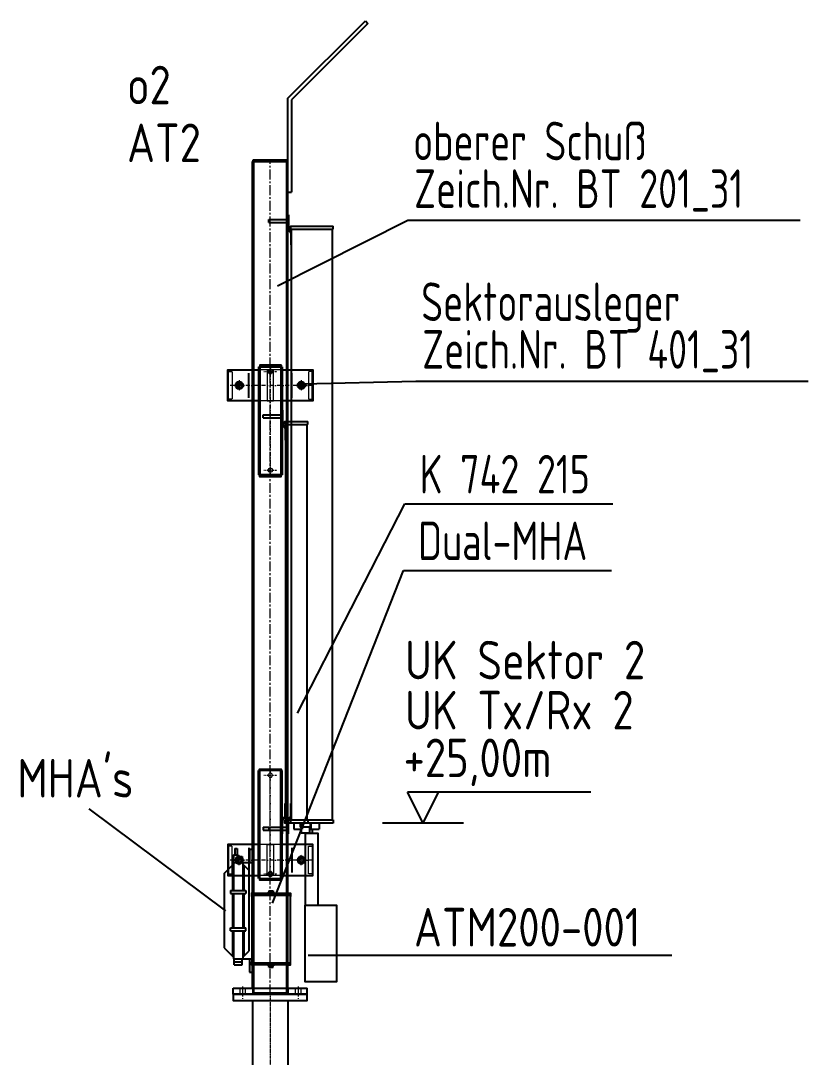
# Model space of a CAD drawing. Header units: millimetres. Extents: x -139278 to 641613, y -260926 to 217780.
# Drawn here: x 229626 to 232179, y 29553 to 32913 of the extents above; entities that cross this region are included whole.
import ezdxf
from ezdxf.enums import TextEntityAlignment as Align

# ---------------------------------------------------------------- set-up
doc = ezdxf.new("R2010")
doc.units = ezdxf.units.MM
for name, pattern in [('GESTRICHELT', [0.75, 0.5, -0.25]), ('MITTE', [50.8, 31.75, -6.35, 6.35, -6.35]), ('STRICHLINIE', [0.75, 0.5, -0.25]), ('STRICHPUNKT', [25.4, 12.7, -6.35, 0, -6.35])]:
    doc.linetypes.add(name, pattern=pattern)
for name, color, linetype, lineweight in [('10_30_Antennentraeger', 6, 'Continuous', 25), ('10_30_Antennentraeger_VDK', 16, 'GESTRICHELT', 18), ('10_30_AntennentraegerAchse', 61, 'MITTE', 18), ('10_30_Bemassung_1', 7, 'Continuous', 25), ('10_30_Sektorantenne_MHA', 21, 'Continuous', 25), ('10_yy_Stahl', 6, 'Continuous', 25), ('10_yy_Stahl_Achse', 8, 'STRICHPUNKT', 9), ('10_yy_Stahl_VDK', 8, 'STRICHLINIE', 9), ('20_30_AntennentraegerAchse', 7, 'MITTE', 18), ('20_30_Sektorantenne_MHA', 7, 'Continuous', 25)]:
    doc.layers.add(name, color=color, linetype=linetype, lineweight=lineweight)
doc.styles.add('ISOCP', font='ISOCP', dxfattribs={"width": 0.9})
doc.styles.add('SIMPLEX', font='SIMPLEX.SHX')

# ---------------------------------------------------------------- blocks, each defined once
blk = doc.blocks.new('M12 HV oben')
at = {"color": 8, "linetype": 'STRICHPUNKT', "lineweight": 5, "ltscale": 0.1}
for p, q in [((-17, 0), (17, 0)), ((0, -17), (0, 17))]:
    blk.add_line(p, q, dxfattribs=at)
at = {"color": 0, "linetype": 'ByBlock', "lineweight": -2}
for p, q in [((-12, 0), (-6, 10.4)), ((-6, -10.4), (-12, 0)), ((-6, 10.4), (6, 10.4)), ((6, 10.4), (12, 0)), ((12, 0), (6, -10.4)), ((6, -10.4), (-6, -10.4))]:
    blk.add_line(p, q, dxfattribs=at)
for radius in [12, 10.4]:
    blk.add_circle((0, 0), radius, dxfattribs=at)
at = {"color": 8, "linetype": 'STRICHLINIE', "lineweight": 5, "ltscale": 0.1}
blk.add_circle((0, 0), 6, dxfattribs=at)
at = {"color": 0, "linetype": 'ByBlock', "lineweight": -2, "style": 'SIMPLEX'}
blk.add_text('10.9', height=1.5, rotation=29.8645, dxfattribs=at).set_placement((2.8, -8.9))
blk = doc.blocks.new('Loch Ø 14')
at = {"color": 8, "linetype": 'STRICHPUNKT', "lineweight": 5, "ltscale": 0.2}
for p, q in [((20.9, 0), (-20.9, 0)), ((0, -20.9), (0, 20.9))]:
    blk.add_line(p, q, dxfattribs=at)
at = {"color": 0, "linetype": 'ByBlock', "lineweight": -2}
blk.add_circle((0, 0), 7, dxfattribs=at)
blk = doc.blocks.new('Sektor-AL 114.3 vorn_08')
for p, q in [((22561.3, 11535.6), (22558.3, 11535.6)), ((22558.3, 11185.6), (22558.3, 11535.6)), ((22631.3, 11535.6), (22634.4, 11535.6)), ((22634.4, 11185.6), (22634.4, 11535.6)), ((22526.7, 11285.6), (22526.7, 11205.6)), ((22665.9, 11285.6), (22665.9, 11205.6)), ((22633.5, 11185.6), (22558.3, 11185.6))]:
    blk.add_line(p, q)
for points in [[(22561.3, 11535.6), (22631.3, 11535.6), (22631.3, 11540.6), (22561.3, 11540.6)], [(22560.4, 11180.6), (22630.4, 11180.6), (22630.4, 11185.6), (22560.4, 11185.6)]]:
    blk.add_lwpolyline(points, close=True)
for points in [[(22558.3, 11195.6), (22458.8, 11195.6), (22458.8, 11295.6), (22558.3, 11295.6)], [(22634.4, 11295.6), (22733.8, 11295.6), (22733.8, 11195.6), (22634.4, 11195.6)]]:
    blk.add_lwpolyline(points)
at = {"color": 8, "linetype": 'STRICHLINIE', "lineweight": 5}
blk.add_lwpolyline([(22586.3, 11195.6), (22606.3, 11195.6), (22606.3, 11295.6), (22586.3, 11295.6)], close=True, dxfattribs=at)
at = {"layer": '10_yy_Stahl_Achse'}
for p, q in [((22596.3, 11180.6), (22596.3, 11540.6)), ((22458.8, 11245.6), (22733.8, 11245.6))]:
    blk.add_line(p, q, dxfattribs=at)
at = {"layer": '10_yy_Stahl_VDK'}
for p, q in [((22563.3, 11185.6), (22563.3, 11535.6)), ((22629.4, 11185.6), (22629.4, 11535.6)), ((22558.3, 11295.6), (22634.4, 11295.6)), ((22557.8, 11195.6), (22633.9, 11195.6))]:
    blk.add_line(p, q, dxfattribs=at)
for points in [[(22460.8, 11200.6), (22472.8, 11200.6), (22472.8, 11290.6), (22460.8, 11290.6)], [(22731.8, 11200.6), (22719.8, 11200.6), (22719.8, 11290.6), (22731.8, 11290.6)]]:
    blk.add_lwpolyline(points, close=True, dxfattribs=at)
for name, p in [('M12 HV oben', (22495.8, 11245.6)), ('M12 HV oben', (22696.8, 11245.6)), ('Loch Ø 14', (22596.3, 11200.6))]:
    blk.add_blockref(name, p)
blk.add_blockref('Loch Ø 14', (22596.3, 11520.6), dxfattribs=at)

msp = doc.modelspace()

# ---------------------------------------------------------------- linework, layer by layer
for p, q in [((231473.75, 30412.264), (230880.073, 30412.264)), ((230980.073, 30412.264), (230880.073, 30412.264)), ((230930.073, 30312.264), (230880.073, 30412.264)), ((230930.073, 30312.264), (230980.073, 30412.264)), ((230290.36, 30028.303), (229847.978, 30358.885)), ((231061.773, 30312.264), (230798.273, 30312.264)), ((230571.62, 30278.197), (230571.62, 30292.264)), ((230316.023, 30209.303), (230331.023, 30209.303)), ((230316.023, 30209.303), (230316.023, 30184.303)), ((230319.523, 30230.303), (230319.523, 30209.303)), ((230319.523, 30230.303), (230327.523, 30230.303)), ((230327.523, 30230.303), (230327.523, 30209.303)), ((230331.023, 30209.303), (230331.023, 30184.303)), ((230367.823, 30227.303), (230367.823, 30184.303)), ((230367.823, 30227.303), (230377.823, 30227.303)), ((230377.823, 30227.303), (230377.823, 30184.303)), ((230285.823, 30149.303), (230315.823, 30179.303)), ((230312.823, 30176.303), (230312.823, 30093.803)), ((230315.823, 30184.303), (230315.823, 30093.803)), ((230315.823, 30184.303), (230377.823, 30184.303)), ((230331.023, 30204.303), (230343.323, 30204.303)), ((230331.023, 30194.303), (230343.323, 30194.303)), ((230343.323, 30204.303), (230343.323, 30184.303)), ((230345.823, 30184.303), (230345.823, 30093.803)), ((230345.823, 30179.303), (230365.823, 30159.303)), ((230348.823, 30176.303), (230348.823, 30093.803)), ((230285.823, 30149.303), (230285.823, 29907.303)), ((230365.823, 30159.303), (230365.823, 29897.303)), ((230305.823, 30093.803), (230355.823, 30093.803)), ((230305.823, 30093.803), (230305.823, 30083.803)), ((230305.823, 30083.803), (230355.823, 30083.803)), ((230312.823, 30083.803), (230312.823, 29972.803)), ((230315.823, 30083.803), (230315.823, 29972.803)), ((230345.823, 30083.803), (230345.823, 29972.803)), ((230348.823, 30083.803), (230348.823, 29972.803)), ((230355.823, 30093.803), (230355.823, 30083.803)), ((230305.823, 29972.803), (230355.823, 29972.803)), ((230305.823, 29962.803), (230305.823, 29972.803)), ((230355.823, 29962.803), (230355.823, 29972.803)), ((230305.823, 29962.803), (230355.823, 29962.803)), ((230312.823, 29962.803), (230312.823, 29880.303)), ((230315.823, 29962.803), (230315.823, 29872.303)), ((230345.823, 29962.803), (230345.823, 29872.303)), ((230348.823, 29962.803), (230348.823, 29880.303)), ((230285.823, 29907.303), (230315.823, 29877.303)), ((230315.823, 29872.303), (230377.823, 29872.303)), ((230318.323, 29852.303), (230318.323, 29872.303)), ((230343.323, 29852.303), (230343.323, 29872.303)), ((230345.823, 29877.303), (230365.823, 29897.303)), ((230367.823, 29872.303), (230367.823, 29829.303)), ((230377.823, 29872.303), (230377.823, 29829.303)), ((231737.179, 29883.431), (230557.892, 29883.431)), ((230318.323, 29862.303), (230343.323, 29862.303)), ((230318.323, 29852.303), (230343.323, 29852.303)), ((230367.823, 29829.303), (230377.823, 29829.303)), ((230377.823, 29737.264), (230377.823, 29137.264)), ((230492.123, 29737.264), (230492.123, 27107.264))]:
    msp.add_line(p, q)
at = {"ltscale": 5}
for points in [[(230547.988, 30046.234), (230589.757, 30046.234), (230589.757, 30278.197), (230547.988, 30278.197)], [(230547.988, 30046.234), (230650.09, 30046.234), (230650.09, 29798.033), (230547.988, 29798.033)], [(230554.973, 29757.264), (230314.973, 29757.264), (230314.973, 29737.264), (230554.973, 29737.264)]]:
    msp.add_lwpolyline(points, close=True, dxfattribs=at)
at = {"layer": '10_30_Antennentraeger'}
for p, q in [((230492.123, 32662.234), (230743.125, 32913.236)), ((230751.61, 32904.751), (230504.123, 32657.264)), ((230743.125, 32913.236), (230751.61, 32904.751)), ((230492.123, 32357.264), (230492.123, 32662.234)), ((230504.123, 32657.264), (230504.123, 32357.264)), ((230379.973, 32462.264), (230489.973, 32462.264)), ((230379.973, 32457.264), (230379.973, 32462.264)), ((230489.973, 32457.264), (230489.973, 32462.264)), ((230377.823, 29777.264), (230377.823, 32457.264)), ((230377.823, 32457.264), (230492.123, 32457.264)), ((230492.123, 29777.264), (230492.123, 32457.264)), ((230492.123, 32357.264), (230504.123, 32357.264)), ((230314.973, 29777.264), (230554.973, 29777.264)), ((230314.973, 29757.264), (230314.973, 29777.264)), ((230554.973, 29757.264), (230554.973, 29777.264)), ((230314.973, 29757.264), (230554.973, 29757.264))]:
    msp.add_line(p, q, dxfattribs=at)
at = {"layer": '10_30_Antennentraeger_VDK'}
for p, q in [((230382.823, 29763.264), (230382.823, 32457.264)), ((230487.123, 29763.264), (230487.123, 32457.264)), ((230335.973, 29777.264), (230335.973, 29757.264)), ((230353.973, 29777.264), (230353.973, 29757.264)), ((230376.973, 29777.264), (230376.973, 29757.264)), ((230377.823, 29777.264), (230377.823, 29763.264)), ((230492.123, 29763.264), (230492.123, 29777.264)), ((230492.973, 29777.264), (230492.973, 29757.264)), ((230515.973, 29777.264), (230515.973, 29757.264)), ((230533.973, 29777.264), (230533.973, 29757.264)), ((230377.823, 29763.264), (230492.123, 29763.264))]:
    msp.add_line(p, q, dxfattribs=at)
at = {"layer": '10_30_AntennentraegerAchse'}
for p, q in [((230434.973, 29757.264), (230434.973, 32457.264)), ((230344.973, 29782.264), (230344.973, 29742.264)), ((230524.973, 29782.264), (230524.973, 29742.264))]:
    msp.add_line(p, q, dxfattribs=at)
at = {"layer": '10_30_Bemassung_1'}
msp.add_line((230492.123, 32457.264), (230377.823, 32457.264), dxfattribs=at)
at = {"layer": '10_30_Sektorantenne_MHA'}
for p, q in [((230458.187, 32053.477), (230880.782, 32266.369)), ((230880.782, 32266.369), (232152.766, 32266.369)), ((230540.491, 31736.214), (230907.02, 31745.325)), ((230907.02, 31745.325), (232179.004, 31745.325)), ((230411.473, 31635.746), (230473.023, 31635.746)), ((230411.473, 31625.746), (230411.473, 31635.746)), ((230411.473, 31625.746), (230473.023, 31625.746)), ((230473.023, 31651.264), (230473.023, 31605.585)), ((230473.023, 31651.264), (230475.023, 31651.264)), ((230475.023, 31651.264), (230475.023, 31606.264)), ((230473.023, 31605.585), (230483.023, 31592.569)), ((230475.023, 31606.264), (230485.023, 31593.248)), ((230482.368, 31604.264), (230556.677, 31604.264)), ((230483.023, 31592.569), (230483.023, 31553.264)), ((230485.023, 30322.247), (230485.023, 31604.264)), ((230554.023, 30322.247), (230554.023, 31604.264)), ((230556.677, 31604.264), (230556.677, 31614.264)), ((230483.023, 31553.264), (230485.023, 31553.264)), ((230522.907, 30668.166), (230871.152, 31347.6)), ((230871.152, 31347.6), (231545.642, 31347.6)), ((230442.229, 30052.335), (230866.406, 31131.543)), ((230866.406, 31131.543), (231540.896, 31131.543)), ((230483.023, 30375.247), (230485.023, 30375.247)), ((230483.023, 30335.943), (230483.023, 30375.247)), ((230473.023, 30322.927), (230483.023, 30335.943)), ((230473.023, 30277.247), (230473.023, 30322.927)), ((230475.023, 30322.247), (230485.023, 30335.263)), ((230475.023, 30277.247), (230475.023, 30322.247)), ((230482.368, 30322.247), (230556.677, 30322.247)), ((230510.929, 30312.247), (230510.929, 30292.247)), ((230537.929, 30312.247), (230537.929, 30292.247)), ((230556.677, 30322.247), (230556.677, 30312.247)), ((230411.473, 30298.766), (230411.473, 30288.766)), ((230411.473, 30298.766), (230473.023, 30298.766)), ((230411.473, 30288.766), (230473.023, 30288.766)), ((230473.023, 30277.247), (230475.023, 30277.247)), ((230510.929, 30292.247), (230537.929, 30292.247)), ((230374.026, 30074.701), (230375.026, 30074.701)), ((230375.026, 30078.701), (230500.026, 30078.701)), ((230384.026, 30084.701), (230384.026, 30083.701)), ((230430.276, 30092.508), (230444.776, 30092.508)), ((230430.276, 30092.508), (230430.276, 30089.891)), ((230430.276, 30089.891), (230444.776, 30089.891)), ((230430.276, 30088.317), (230444.776, 30088.317)), ((230430.276, 30088.317), (230430.276, 30085.701)), ((230431.276, 30089.891), (230431.276, 30088.317)), ((230443.776, 30089.891), (230443.776, 30088.317)), ((230444.776, 30092.508), (230444.776, 30089.891)), ((230444.776, 30088.317), (230444.776, 30085.701)), ((230491.026, 30084.701), (230491.026, 30083.701)), ((230501.026, 30074.701), (230500.026, 30074.701)), ((230374.026, 29862.701), (230375.026, 29862.701)), ((230375.026, 29858.701), (230500.026, 29858.701)), ((230384.026, 29852.701), (230384.026, 29853.701)), ((230430.276, 29849.084), (230430.276, 29851.701)), ((230430.276, 29849.084), (230444.776, 29849.084)), ((230430.276, 29844.893), (230430.276, 29847.51)), ((230430.276, 29847.51), (230444.776, 29847.51)), ((230430.276, 29844.893), (230444.776, 29844.893)), ((230431.276, 29847.51), (230431.276, 29849.084)), ((230443.776, 29847.51), (230443.776, 29849.084)), ((230444.776, 29849.084), (230444.776, 29851.701)), ((230444.776, 29844.893), (230444.776, 29847.51)), ((230491.026, 29852.701), (230491.026, 29853.701)), ((230501.026, 29862.701), (230500.026, 29862.701))]:
    msp.add_line(p, q, dxfattribs=at)
for points in [[(230482.368, 31604.264), (230482.368, 31614.264), (230556.677, 31614.264)], [(230556.677, 30312.247), (230482.368, 30312.247), (230482.368, 30322.247)], [(230384.026, 30084.701), (230374.026, 30084.701), (230374.026, 30074.701)], [(230447.526, 30083.701), (230447.526, 30085.701), (230427.526, 30085.701), (230427.526, 30083.701)], [(230491.026, 30084.701), (230501.026, 30084.701), (230501.026, 30074.701)], [(230384.026, 29852.701), (230374.026, 29852.701), (230374.026, 29862.701)], [(230447.526, 29853.701), (230447.526, 29851.701), (230427.526, 29851.701), (230427.526, 29853.701)], [(230491.026, 29852.701), (230501.026, 29852.701), (230501.026, 29862.701)]]:
    msp.add_lwpolyline(points, dxfattribs=at)
msp.add_lwpolyline([(230375.026, 30083.701), (230375.026, 29853.701), (230500.026, 29853.701), (230500.026, 30083.701)], close=True, dxfattribs=at)
at = {"layer": '20_30_AntennentraegerAchse', "ltscale": 0.1}
msp.add_line((230434.973, 29757.264), (230434.973, 27107.264), dxfattribs=at)
at = {"layer": '20_30_Sektorantenne_MHA'}
for p, q in [((230430.573, 32268.763), (230492.123, 32268.763)), ((230430.573, 32258.763), (230430.573, 32268.763)), ((230430.573, 32258.763), (230492.123, 32258.763)), ((230492.123, 32284.282), (230492.123, 32238.602)), ((230492.123, 32284.282), (230494.123, 32284.282)), ((230494.123, 32284.282), (230494.123, 32239.282)), ((230492.123, 32238.602), (230502.123, 32225.586)), ((230494.123, 32239.282), (230504.123, 32226.266)), ((230501.468, 32237.282), (230638.877, 32237.282)), ((230502.123, 32225.586), (230502.123, 32186.282)), ((230504.123, 30322.264), (230504.123, 32237.282)), ((230636.223, 30322.264), (230636.223, 32237.282)), ((230638.877, 32237.282), (230638.877, 32247.282)), ((230502.123, 32186.282), (230504.123, 32186.282)), ((230502.123, 30375.264), (230504.123, 30375.264)), ((230502.123, 30335.96), (230502.123, 30375.264)), ((230492.123, 30322.944), (230502.123, 30335.96)), ((230492.123, 30277.264), (230492.123, 30322.944)), ((230494.123, 30322.264), (230504.123, 30335.28)), ((230494.123, 30277.264), (230494.123, 30322.264)), ((230501.468, 30322.264), (230638.877, 30322.264)), ((230531.675, 30312.264), (230531.675, 30299.264)), ((230564.675, 30312.264), (230564.675, 30299.264)), ((230566.929, 30312.264), (230566.929, 30292.264)), ((230593.929, 30312.264), (230593.929, 30292.264)), ((230638.877, 30322.264), (230638.877, 30312.264)), ((230430.573, 30298.783), (230430.573, 30288.783)), ((230430.573, 30298.783), (230492.123, 30298.783)), ((230430.573, 30288.783), (230492.123, 30288.783)), ((230492.123, 30277.264), (230494.123, 30277.264)), ((230564.675, 30299.264), (230531.675, 30299.264)), ((230534.675, 30299.264), (230534.675, 30279.264)), ((230561.675, 30279.264), (230534.675, 30279.264)), ((230561.675, 30299.264), (230561.675, 30279.264)), ((230566.929, 30292.264), (230593.929, 30292.264))]:
    msp.add_line(p, q, dxfattribs=at)
for points in [[(230501.468, 32237.282), (230501.468, 32247.282), (230638.877, 32247.282)], [(230638.877, 30312.264), (230501.468, 30312.264), (230501.468, 30322.264)]]:
    msp.add_lwpolyline(points, dxfattribs=at)

# ---------------------------------------------------------------- block references
at = {"layer": '10_yy_Stahl', "rotation": 180}
msp.add_blockref('Sektor-AL 114.3 vorn_08', (253031.274, 42976.832), dxfattribs=at)
at = {"layer": '10_yy_Stahl', "xscale": -1}
msp.add_blockref('Sektor-AL 114.3 vorn_08', (253031.274, 18946.697), dxfattribs=at)

# ---------------------------------------------------------------- texts
at = {"style": 'ISOCP', "width": 0.9}
for s, p in [('o2', (229970.492, 32604.752)), ('AT2', (229970.599, 32417.425)), ('UK Tx/Rx 2', (230871.571, 30578.168)), ('+25,00m', (230867.117, 30423.634)), ("MHA's", (229615.138, 30357.589))]:
    msp.add_text(s, height=125, dxfattribs=at).set_placement(p, align=Align.BOTTOM_LEFT)
msp.add_text('ATM200-001', height=125, dxfattribs=at).set_placement((230900.657, 29912.126))
at = {"layer": '10_30_Sektorantenne_MHA', "style": 'ISOCP', "width": 0.8}
for s, p in [('oberer Schuß', (230898.058, 32460.862)), ('Zeich.Nr. BT 201_31', (230901.245, 32306.421)), ('Sektorausleger', (230924.296, 31939.818)), ('Zeich.Nr. BT 401_31', (230927.483, 31785.377)), ('K 742 215', (230919.176, 31380.849)), ('Dual-MHA', (230914.43, 31164.791))]:
    msp.add_text(s, height=125, dxfattribs=at).set_placement(p)
at = {"layer": '10_30_Sektorantenne_MHA', "style": 'ISOCP', "width": 0.9}
msp.add_text('UK Sektor 2', height=125, dxfattribs=at).set_placement((230871.571, 30740.571), align=Align.BOTTOM_LEFT)

doc.saveas('drawing.dxf')
